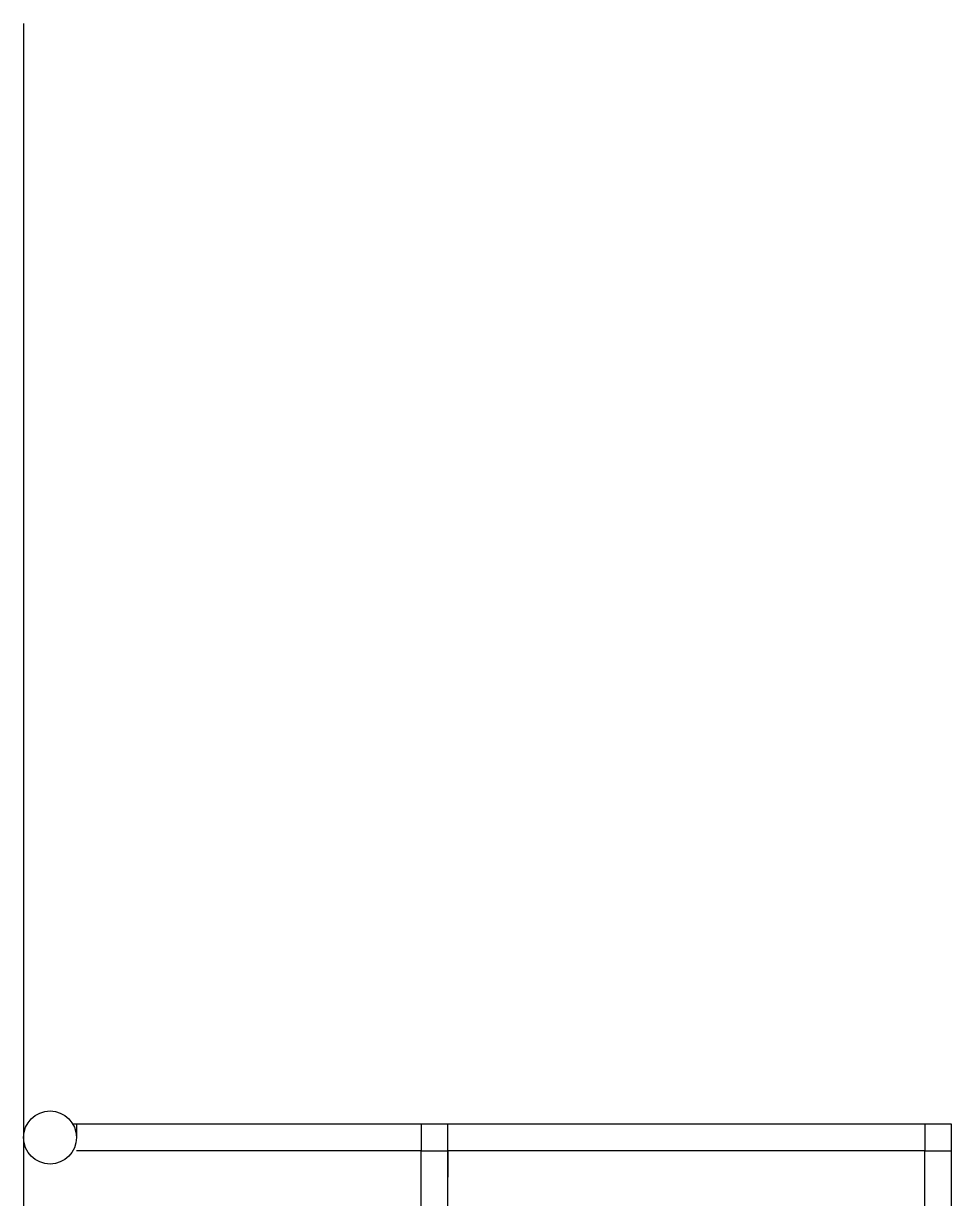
# Model space of a CAD drawing. Extents: x 17098 to 26368, y -5184 to -2184.
# Drawn here: x 17098 to 17798, y -3071 to -2184 of the extents above; entities that cross this region are included whole.
import ezdxf

# ---------------------------------------------------------------- set-up
doc = ezdxf.new("R2010")
doc.units = 0
doc.header["$MEASUREMENT"] = 0
doc.layers.get('0').update_dxf_attribs({"linetype": 'CONTINUOUS'})
doc.layers.get('DEFPOINTS').update_dxf_attribs({"linetype": 'CONTINUOUS'})
doc.layers.add('duvar', color=3, linetype='CONTINUOUS')
doc.layers.add('kolon', color=1, linetype='CONTINUOUS')

msp = doc.modelspace()

# ---------------------------------------------------------------- linework, layer by layer
for p, q in [((17398.26, -3044.57), (17398.26, -3034.57)), ((17398.26, -3034.57), (17418.26, -3034.57)), ((17398.26, -3044.57), (17398.26, -3034.57)), ((17398.26, -3044.57), (17398.26, -3034.57)), ((17418.26, -3054.57), (17418.26, -3034.57)), ((17418.26, -3034.57), (17418.26, -3054.57)), ((17418.26, -3054.57), (17418.26, -3034.57)), ((17778.26, -3044.57), (17778.26, -3034.57)), ((17798.26, -3054.57), (17798.26, -3034.57))]:
    msp.add_line(p, q)
at = {"layer": 'DEFPOINTS', "linetype": 'ByBlock'}
for p in [(17398.26, -3034.57), (17778.26, -3034.57)]:
    msp.add_point(p, dxfattribs=at)
at = {"layer": 'duvar'}
for p, q in [((17098.26, -2184.49), (17098.26, -3324.57)), ((17398.26, -3014.57), (17138.26, -3014.57)), ((17778.26, -3014.57), (17418.26, -3014.57)), ((17098.26, -3024.57), (17098.26, -3324.57)), ((17098.26, -3029.06), (17098.26, -4784.38)), ((17398.26, -3034.57), (17138.26, -3034.57)), ((17398.26, -3334.57), (17398.26, -3034.57)), ((17778.26, -3034.57), (17418.26, -3034.57)), ((17418.26, -3334.57), (17418.26, -3034.57)), ((17778.26, -3109.57), (17778.26, -3034.57)), ((17798.26, -3109.57), (17798.26, -3034.57))]:
    msp.add_line(p, q, dxfattribs=at)
at = {"layer": 'kolon'}
for p, q in [((17138.26, -3014.57), (17135.58, -3014.57)), ((17138.26, -3014.57), (17138.26, -3024.57)), ((17418.26, -3014.57), (17398.26, -3014.57)), ((17398.26, -3014.57), (17398.26, -3034.57)), ((17418.26, -3034.57), (17418.26, -3014.57)), ((17778.26, -3014.57), (17778.26, -3034.57)), ((17798.26, -3014.57), (17778.26, -3014.57)), ((17798.26, -3034.57), (17798.26, -3014.57)), ((17398.26, -3034.57), (17418.26, -3034.57)), ((17778.26, -3034.57), (17798.26, -3034.57))]:
    msp.add_line(p, q, dxfattribs=at)
msp.add_circle((17118.26, -3024.57), 20, dxfattribs=at)

doc.saveas('drawing.dxf')
